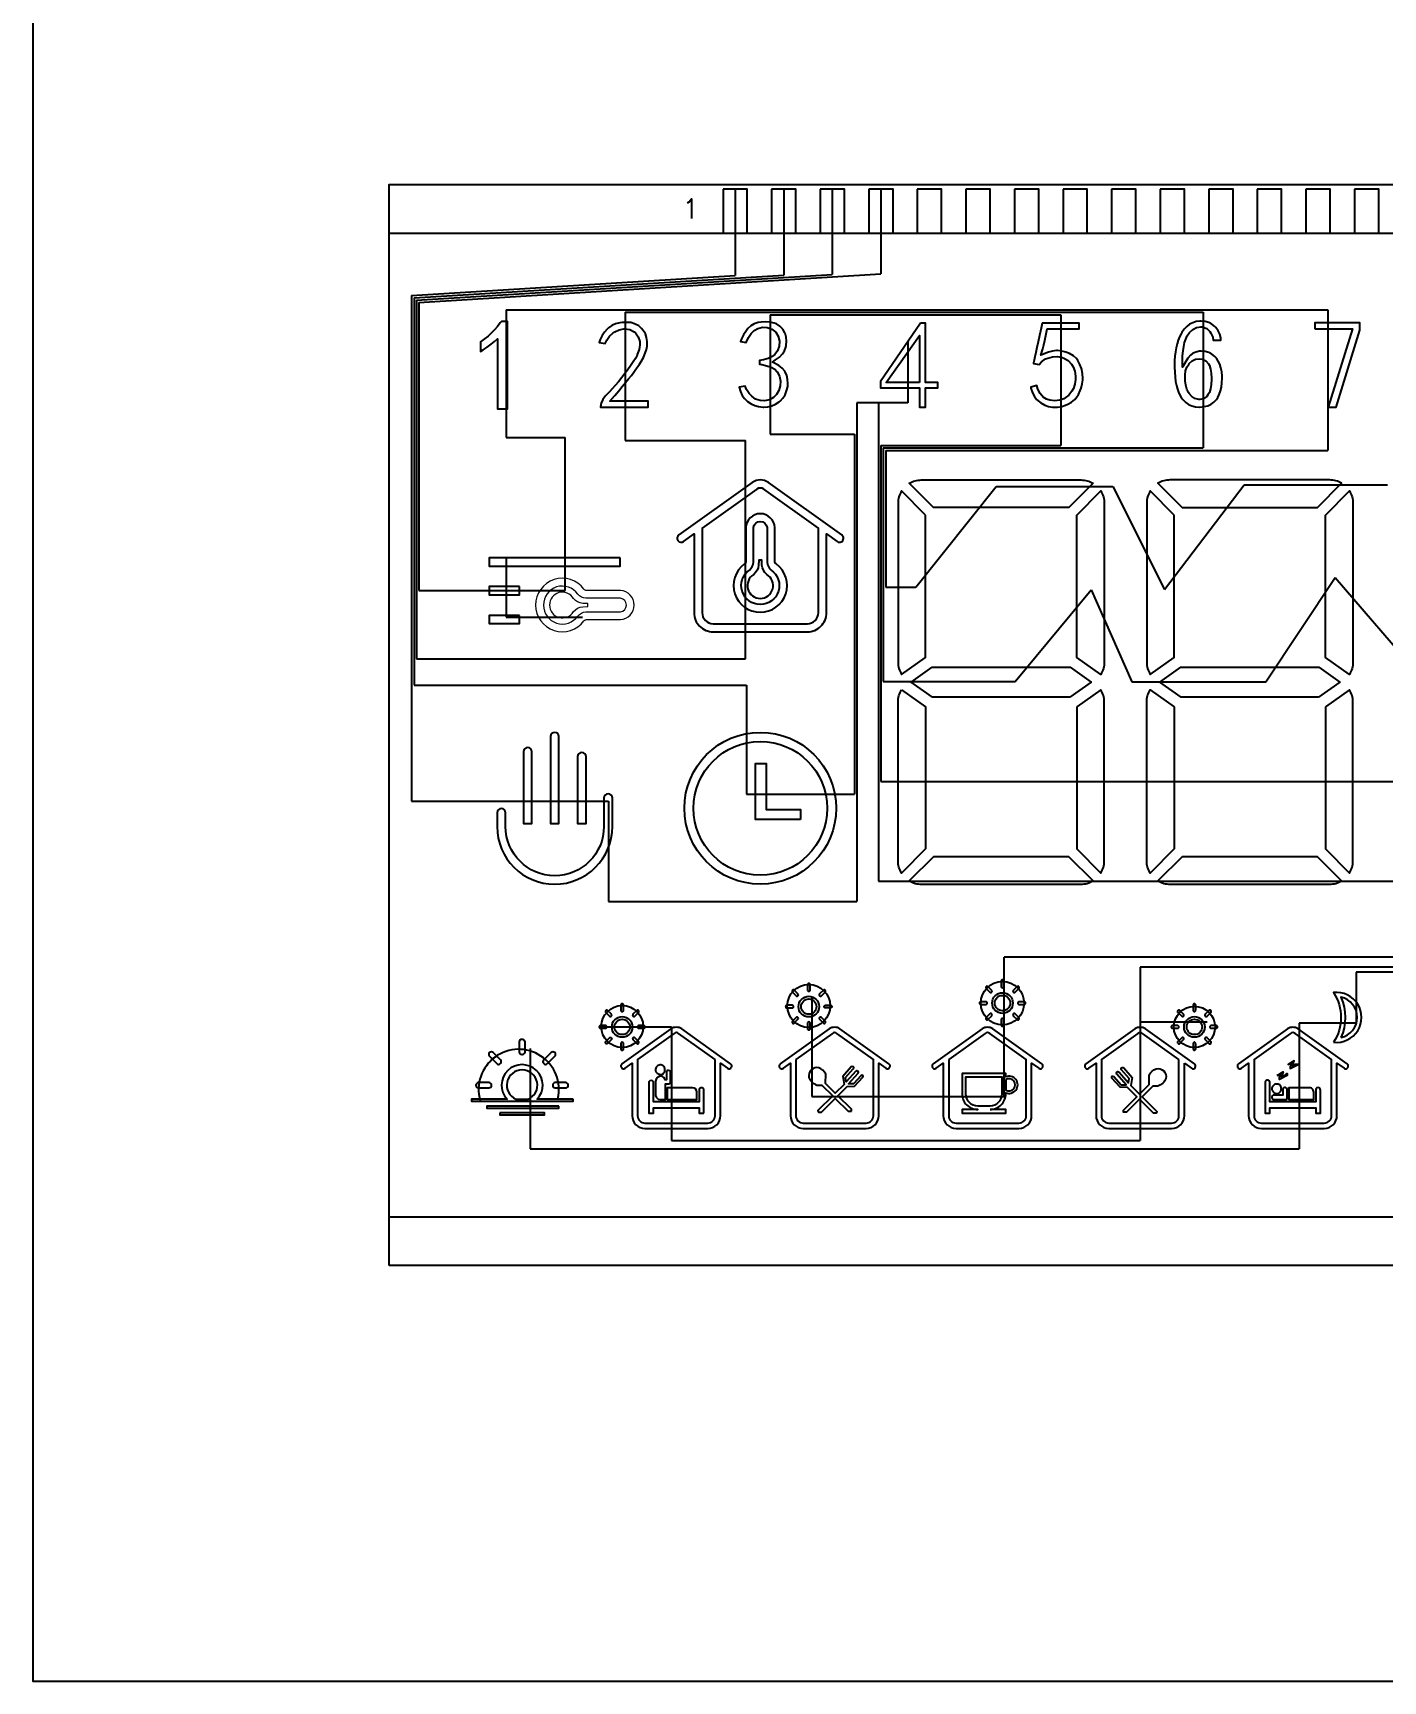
# Model space of a CAD drawing. Header units: millimetres. Extents: x 38 to 574, y 164 to 344.
# Drawn here: x 399.5 to 455.1, y 164.3 to 232.1 of the extents above; entities that cross this region are included whole.
import ezdxf
from ezdxf.enums import TextEntityAlignment as Align

# ---------------------------------------------------------------- set-up
doc = ezdxf.new("R2010")
doc.units = ezdxf.units.MM
doc.header["$LTSCALE"] = 3
doc.layers.get('0').update_dxf_attribs({"linetype": 'CONTINUOUS'})
doc.layers.add('C', color=1, linetype='CONTINUOUS')
doc.layers.add('DWG', color=7, linetype='CONTINUOUS')
doc.styles.add('ROMANS', font='romans.shx')

msp = doc.modelspace()

# ---------------------------------------------------------------- linework, layer by layer
for p, q in [((414.137, 223.912), (490.637, 223.912)), ((414.137, 183.412), (490.637, 183.412))]:
    msp.add_line(p, q)
for points in [[(574.478, 164.304), (574.478, 285.462), (399.472, 285.462), (399.472, 164.304)], [(414.137, 181.412), (414.137, 225.912), (490.637, 225.912), (490.637, 181.412)], [(427.887, 225.712), (427.887, 223.912), (428.887, 223.912), (428.887, 225.712)], [(429.887, 225.712), (429.887, 223.912), (430.887, 223.912), (430.887, 225.712)], [(431.887, 225.712), (431.887, 223.912), (432.887, 223.912), (432.887, 225.712)], [(433.887, 225.712), (433.887, 223.912), (434.887, 223.912), (434.887, 225.712)], [(435.887, 225.712), (435.887, 223.912), (436.887, 223.912), (436.887, 225.712)], [(437.887, 225.712), (437.887, 223.912), (438.887, 223.912), (438.887, 225.712)], [(439.887, 225.712), (439.887, 223.912), (440.887, 223.912), (440.887, 225.712)], [(441.887, 225.712), (441.887, 223.912), (442.887, 223.912), (442.887, 225.712)], [(443.887, 225.712), (443.887, 223.912), (444.887, 223.912), (444.887, 225.712)], [(445.887, 225.712), (445.887, 223.912), (446.887, 223.912), (446.887, 225.712)], [(447.887, 225.712), (447.887, 223.912), (448.887, 223.912), (448.887, 225.712)], [(449.887, 225.712), (449.887, 223.912), (450.887, 223.912), (450.887, 225.712)], [(451.887, 225.712), (451.887, 223.912), (452.887, 223.912), (452.887, 225.712)], [(453.887, 225.712), (453.887, 223.912), (454.887, 223.912), (454.887, 225.712)]]:
    msp.add_lwpolyline(points, close=True)
at = {"layer": 'C', "color": 5}
for p, q in [((428.387, 225.712), (428.387, 222.158)), ((415.064, 221.335), (428.387, 222.158)), ((415.064, 221.335), (415.064, 200.519)), ((435.503, 219.453), (435.503, 216.925)), ((433.401, 216.925), (433.401, 196.395)), ((435.503, 216.925), (433.401, 216.925)), ((434.285, 216.925), (434.285, 197.23)), ((415.064, 200.519), (423.17, 200.519)), ((423.17, 200.519), (423.17, 196.395)), ((434.285, 197.23), (469.054, 197.23)), ((423.17, 196.395), (433.401, 196.395)), ((467.752, 194.103), (439.457, 194.103)), ((439.457, 188.368), (439.457, 194.103)), ((431.542, 192.471), (431.542, 188.368)), ((431.542, 188.368), (439.457, 188.368))]:
    msp.add_line(p, q, dxfattribs=at)
at = {"layer": 'C', "color": 1}
for p, q in [((430.387, 225.712), (430.387, 222.181)), ((415.164, 221.241), (430.387, 222.181)), ((415.164, 221.241), (415.164, 205.295)), ((415.164, 205.295), (428.85, 205.295))]:
    msp.add_line(p, q, dxfattribs=at)
at = {"layer": 'C', "color": 4}
for p, q in [((432.387, 225.712), (432.387, 222.205)), ((415.264, 221.147), (432.387, 222.205)), ((415.264, 221.147), (415.264, 206.385)), ((423.858, 220.649), (447.662, 220.649)), ((423.858, 220.649), (423.858, 215.377)), ((447.662, 220.649), (447.662, 215.064)), ((423.858, 215.377), (428.808, 215.377)), ((428.808, 206.385), (428.808, 215.377)), ((434.485, 215.064), (447.662, 215.064)), ((434.485, 215.064), (434.485, 205.444)), ((450.24, 205.437), (453.089, 209.737)), ((453.089, 209.737), (456.772, 205.457)), ((439.915, 205.444), (443.052, 209.225)), ((443.052, 209.225), (444.723, 205.437)), ((415.264, 206.385), (428.808, 206.385)), ((434.485, 205.444), (439.915, 205.444)), ((444.723, 205.437), (450.24, 205.437)), ((467.328, 193.489), (453.961, 193.489)), ((453.961, 193.489), (453.961, 191.379)), ((451.609, 191.379), (451.609, 186.21)), ((453.961, 191.379), (451.609, 191.379)), ((419.947, 190.336), (419.947, 186.21)), ((419.947, 186.21), (451.609, 186.21))]:
    msp.add_line(p, q, dxfattribs=at)
at = {"layer": 'C', "color": 6}
for p, q in [((434.387, 225.712), (434.387, 222.228)), ((415.364, 221.053), (434.387, 222.228)), ((415.364, 221.053), (415.364, 209.195)), ((418.96, 220.749), (452.788, 220.749)), ((418.96, 220.749), (418.96, 215.491)), ((452.788, 220.749), (452.788, 214.964)), ((418.96, 215.491), (421.391, 215.491)), ((421.391, 209.195), (421.391, 215.491)), ((434.585, 214.964), (452.788, 214.964)), ((434.585, 214.964), (434.585, 209.333)), ((435.826, 209.333), (439.134, 213.483)), ((439.134, 213.483), (443.94, 213.483)), ((443.94, 213.483), (446.062, 209.243)), ((446.062, 209.243), (449.35, 213.539)), ((449.35, 213.539), (455.241, 213.539)), ((418.958, 210.517), (418.958, 208.104)), ((415.364, 209.195), (421.391, 209.195)), ((434.585, 209.333), (435.826, 209.333)), ((418.958, 208.104), (422.101, 208.104))]:
    msp.add_line(p, q, dxfattribs=at)
at = {"layer": 'C'}
for p, q in [((429.83, 220.549), (441.797, 220.549)), ((429.83, 220.549), (429.83, 215.629)), ((441.797, 220.549), (441.797, 215.164)), ((429.83, 215.629), (433.301, 215.629)), ((433.301, 215.629), (433.301, 200.814)), ((434.385, 215.164), (434.385, 201.335)), ((434.385, 215.164), (441.797, 215.164)), ((428.85, 205.295), (428.85, 200.814)), ((434.385, 201.335), (468.397, 201.335)), ((428.85, 200.814), (433.301, 200.814)), ((467.528, 193.689), (445.068, 193.689)), ((445.068, 193.689), (445.068, 186.559)), ((445.068, 191.443), (447.825, 191.443)), ((422.78, 191.231), (425.758, 191.231)), ((425.758, 191.231), (425.758, 186.559)), ((425.758, 186.559), (445.068, 186.559))]:
    msp.add_line(p, q, dxfattribs=at)
at = {"layer": 'C', "color": 5}
for centre, radius in [((431.418, 192.093), 0.884), ((439.391, 192.208), 0.892)]:
    msp.add_circle(centre, radius, dxfattribs=at)
at = {"layer": 'C'}
for centre, radius in [((423.736, 191.247), 0.864), ((447.298, 191.233), 0.847)]:
    msp.add_circle(centre, radius, dxfattribs=at)
at = {"layer": 'C', "color": 4}
msp.add_arc((419.474, 188.657), 1.652, 346.69415, 195.84175, dxfattribs=at)
at = {"layer": 'DWG'}
for points in [[(418.716, 220.209), (418.604, 220.065), (418.482, 219.928), (418.351, 219.796), (418.213, 219.67), (418.064, 219.55), (417.906, 219.437), (417.906, 219.04), (418.016, 219.108), (418.18, 219.218), (418.333, 219.332), (418.47, 219.445), (418.595, 219.562), (418.595, 216.678), (419.012, 216.678), (419.012, 220.273), (418.761, 220.273)], [(424.09, 220.225), (423.926, 220.234), (423.735, 220.224), (423.631, 220.213), (423.459, 220.171), (423.306, 220.104), (423.166, 220.009), (423.109, 219.955), (423.006, 219.837), (422.912, 219.693), (422.826, 219.523), (422.781, 219.407), (423.04, 219.366), (423.1, 219.498), (423.213, 219.659), (423.351, 219.784), (423.432, 219.839), (423.61, 219.924), (423.802, 219.964), (423.847, 219.969), (424.047, 219.942), (424.23, 219.849), (424.278, 219.8), (424.397, 219.641), (424.466, 219.449), (424.466, 219.307), (424.432, 219.117), (424.357, 218.911), (424.345, 218.88), (424.278, 218.751), (424.191, 218.605), (424.082, 218.445), (423.954, 218.269), (423.804, 218.077), (423.716, 217.963), (423.576, 217.789), (423.445, 217.634), (423.324, 217.495), (423.212, 217.376), (423.109, 217.278), (423.036, 217.202), (422.931, 217.06), (422.867, 216.913), (422.837, 216.755), (422.837, 216.748), (424.808, 216.748), (424.808, 216.985), (423.221, 216.985), (423.433, 217.228), (423.592, 217.414), (423.739, 217.59), (423.875, 217.755), (423.998, 217.909), (424.111, 218.052), (424.212, 218.183), (424.301, 218.304), (424.378, 218.414), (424.443, 218.513), (424.51, 218.616), (424.609, 218.794), (424.686, 218.959), (424.737, 219.114), (424.766, 219.256), (424.766, 219.44), (424.74, 219.612), (424.689, 219.763), (424.643, 219.838), (424.536, 219.982), (424.416, 220.091), (424.415, 220.092), (424.245, 220.173)], [(430.345, 219.953), (430.228, 220.074), (430.085, 220.168), (429.988, 220.205), (429.823, 220.241), (429.646, 220.256), (429.455, 220.246), (429.336, 220.226), (429.17, 220.171), (429.033, 220.089), (428.914, 219.975), (428.82, 219.861), (428.726, 219.715), (428.642, 219.552), (428.603, 219.45), (428.839, 219.411), (428.931, 219.614), (429.042, 219.779), (429.171, 219.905), (429.319, 219.983), (429.509, 220.031), (429.706, 220.026), (429.9, 219.959), (430.059, 219.832), (430.163, 219.665), (430.206, 219.465), (430.197, 219.251), (430.135, 219.064), (430.019, 218.908), (429.911, 218.827), (429.747, 218.747), (429.554, 218.691), (429.392, 218.667), (429.392, 218.515), (429.49, 218.497), (429.695, 218.448), (429.868, 218.384), (430.013, 218.301), (430.114, 218.192), (430.206, 218.018), (430.249, 217.814), (430.243, 217.623), (430.189, 217.433), (430.087, 217.265), (429.967, 217.134), (429.794, 217.038), (429.597, 217.007), (429.413, 217.014), (429.224, 217.076), (429.068, 217.192), (428.959, 217.306), (428.852, 217.471), (428.799, 217.605), (428.55, 217.563), (428.55, 217.562), (428.605, 217.381), (428.678, 217.225), (428.772, 217.093), (428.889, 216.983), (428.896, 216.977), (429.039, 216.876), (429.19, 216.807), (429.354, 216.764), (429.537, 216.749), (429.561, 216.748), (429.735, 216.758), (429.897, 216.797), (430.052, 216.866), (430.2, 216.966), (430.233, 216.993), (430.351, 217.118), (430.442, 217.256), (430.507, 217.413), (430.549, 217.588), (430.556, 217.709), (430.548, 217.893), (430.512, 218.053), (430.452, 218.192), (430.432, 218.22), (430.318, 218.349), (430.183, 218.454), (429.919, 218.595), (430.054, 218.685), (430.21, 218.806), (430.329, 218.933), (430.414, 219.065), (430.466, 219.207), (430.483, 219.282), (430.5, 219.46), (430.489, 219.629), (430.447, 219.79), (430.438, 219.809)], [(436.022, 220.204), (434.364, 217.806), (434.364, 217.542), (435.973, 217.542), (435.973, 216.748), (436.23, 216.748), (436.23, 217.542), (436.731, 217.542), (436.731, 217.759), (436.23, 217.759), (436.23, 220.204)], [(441.031, 220.203), (440.987, 219.998), (440.922, 219.699), (440.865, 219.431), (440.814, 219.194), (440.77, 218.991), (440.731, 218.819), (440.7, 218.682), (440.675, 218.574), (440.664, 218.534), (440.905, 218.506), (441.003, 218.615), (441.166, 218.726), (441.352, 218.792), (441.46, 218.814), (441.661, 218.825), (441.847, 218.792), (441.925, 218.764), (442.094, 218.665), (442.241, 218.516), (442.301, 218.41), (442.368, 218.227), (442.4, 218.019), (442.395, 217.883), (442.367, 217.689), (442.312, 217.507), (442.252, 217.396), (442.129, 217.241), (441.973, 217.121), (441.921, 217.092), (441.751, 217.029), (441.554, 217.007), (441.337, 217.027), (441.211, 217.066), (441.069, 217.158), (440.95, 217.299), (440.854, 217.48), (440.804, 217.637), (440.556, 217.568), (440.567, 217.523), (440.629, 217.339), (440.707, 217.187), (440.801, 217.062), (440.913, 216.962), (440.976, 216.916), (441.133, 216.829), (441.293, 216.774), (441.459, 216.747), (441.47, 216.747), (441.662, 216.749), (441.832, 216.774), (441.993, 216.827), (442.082, 216.864), (442.233, 216.95), (442.367, 217.064), (442.43, 217.126), (442.525, 217.263), (442.599, 217.434), (442.63, 217.523), (442.674, 217.7), (442.7, 217.874), (442.698, 217.934), (442.687, 218.118), (442.659, 218.292), (442.646, 218.332), (442.58, 218.499), (442.502, 218.668), (442.439, 218.746), (442.315, 218.858), (442.155, 218.954), (442.009, 219.007), (441.835, 219.051), (441.659, 219.073), (441.624, 219.073), (441.46, 219.052), (441.289, 219.007), (440.971, 218.879), (441.05, 219.148), (441.092, 219.308), (441.134, 219.488), (441.176, 219.688), (441.231, 219.964), (442.554, 219.964), (442.554, 220.203)], [(447.387, 220.022), (447.558, 220.046), (447.622, 220.044), (447.802, 219.985), (447.931, 219.853), (447.977, 219.786), (448.049, 219.618), (448.064, 219.5), (448.39, 219.5), (448.382, 219.599), (448.34, 219.747), (448.274, 219.886), (448.181, 220.018), (448.138, 220.064), (448.018, 220.162), (447.888, 220.23), (447.744, 220.272), (447.581, 220.286), (447.523, 220.284), (447.366, 220.263), (447.225, 220.221), (447.096, 220.155), (446.98, 220.066), (446.876, 219.954), (446.781, 219.814), (446.752, 219.763), (446.687, 219.633), (446.631, 219.496), (446.584, 219.349), (446.546, 219.192), (446.516, 219.023), (446.494, 218.848), (446.481, 218.661), (446.477, 218.463), (446.477, 218.392), (446.484, 218.18), (446.499, 217.984), (446.523, 217.804), (446.554, 217.639), (446.594, 217.49), (446.641, 217.357), (446.696, 217.241), (446.758, 217.139), (446.826, 217.052), (446.937, 216.941), (447.059, 216.857), (447.193, 216.797), (447.339, 216.76), (447.5, 216.747), (447.526, 216.748), (447.702, 216.764), (447.854, 216.803), (447.987, 216.865), (448.102, 216.949), (448.201, 217.058), (448.256, 217.14), (448.321, 217.269), (448.372, 217.413), (448.408, 217.572), (448.43, 217.748), (448.437, 217.94), (448.436, 218.015), (448.421, 218.198), (448.39, 218.362), (448.342, 218.509), (448.28, 218.642), (448.201, 218.758), (448.137, 218.829), (448.02, 218.924), (447.89, 218.991), (447.744, 219.032), (447.581, 219.046), (447.508, 219.043), (447.353, 219.012), (447.221, 218.951), (447.13, 218.878), (447.029, 218.76), (446.8, 218.389), (446.8, 218.641), (446.812, 218.858), (446.831, 219.056), (446.859, 219.235), (446.895, 219.4), (446.942, 219.545), (446.996, 219.674), (447.097, 219.822), (447.232, 219.946)], [(452.249, 219.969), (453.81, 219.969), (452.799, 216.748), (453.138, 216.748), (454.108, 219.91), (454.108, 220.21), (452.249, 220.21)], [(435.973, 217.759), (434.599, 217.759), (435.973, 219.697)], [(447.963, 218.311), (447.993, 218.137), (448.003, 217.94), (448.003, 217.883), (447.99, 217.671), (447.962, 217.494), (447.917, 217.352), (447.856, 217.246), (447.806, 217.188), (447.671, 217.089), (447.521, 217.056), (447.476, 217.058), (447.316, 217.093), (447.184, 217.177), (447.08, 217.309), (447.052, 217.353), (446.991, 217.488), (446.946, 217.644), (446.919, 217.822), (446.911, 218.023), (446.912, 218.06), (446.934, 218.232), (446.991, 218.388), (447.08, 218.528), (447.086, 218.537), (447.2, 218.648), (447.344, 218.715), (447.521, 218.737), (447.626, 218.725), (447.767, 218.657), (447.877, 218.528), (447.914, 218.456)], [(423.652, 210.534), (418.263, 210.534), (418.263, 210.202), (423.652, 210.202)], [(419.506, 209.354), (418.263, 209.354), (418.263, 209.021), (419.506, 209.021)], [(419.506, 208.173), (418.263, 208.173), (418.263, 207.841), (419.506, 207.841)], [(442.173, 204.81), (436.506, 204.81), (435.63, 205.426), (436.498, 206.036), (442.181, 206.036), (443.049, 205.426)], [(452.412, 204.81), (446.745, 204.81), (445.869, 205.426), (446.737, 206.036), (452.42, 206.036), (453.288, 205.426)], [(431.07, 199.763), (429.224, 199.763), (429.224, 202.076), (429.661, 202.076), (429.661, 200.177), (431.07, 200.177)], [(450.709, 189.228), (450.953, 189.385), (450.882, 189.17), (450.986, 189.222), (451.114, 189.307), (451.114, 189.229), (450.795, 189.07), (450.795, 189.15), (450.853, 189.27)], [(451.45, 189.677), (451.327, 189.616), (451.409, 189.831), (451.157, 189.679), (451.323, 189.75), (451.242, 189.595), (451.242, 189.518), (451.563, 189.677)], [(421.119, 187.964), (418.166, 187.964), (418.166, 187.888), (421.119, 187.888)], [(418.698, 187.69), (418.698, 187.614), (420.534, 187.614), (420.534, 187.69)]]:
    msp.add_lwpolyline(points, close=True, dxfattribs=at)
for points in [[(429.09, 213.64), (426.065, 211.483, 1), (426.259, 211.212), (426.694, 211.523), (426.694, 208.281, 0.414214), (427.48, 207.496), (431.363, 207.496, 0.414214), (432.149, 208.281), (432.149, 211.523), (432.584, 211.212, 1), (432.778, 211.483), (429.753, 213.64, 0.320007)], [(443.121, 213.61), (442.131, 212.614), (436.548, 212.614), (435.558, 213.61, -0.136063), (436.05, 213.746), (442.629, 213.746, -0.136063)], [(452.868, 213.746), (446.289, 213.746, 0.136063), (445.797, 213.61), (446.787, 212.614), (452.371, 212.614), (453.36, 213.61, 0.136063)], [(429.283, 213.369), (427.027, 211.76), (427.027, 208.281, 0.414214), (427.48, 207.829), (431.363, 207.829, 0.414214), (431.816, 208.281), (431.816, 211.76), (429.56, 213.369, 0.320007)], [(436.227, 212.297), (435.237, 213.292, 0.139094), (435.095, 212.791), (435.095, 206.244, 0.139094), (435.237, 205.743), (436.227, 206.439)], [(442.452, 212.297), (443.442, 213.292, -0.139094), (443.584, 212.791), (443.584, 206.244, -0.139094), (443.442, 205.743), (442.452, 206.439)], [(446.466, 212.297), (445.476, 213.292, 0.139094), (445.334, 212.791), (445.334, 206.244, 0.139094), (445.476, 205.743), (446.466, 206.439)], [(452.691, 212.297), (453.681, 213.292, -0.139094), (453.823, 212.791), (453.823, 206.244, -0.139094), (453.681, 205.743), (452.691, 206.439)], [(430.019, 211.79, 0.948577), (428.824, 211.79), (428.824, 210.393, -0.214015), (428.769, 210.288, 3.04756), (430.074, 210.288, -0.214015), (430.019, 210.393)], [(429.698, 210.363, 0.202499), (429.873, 210.038, -3.143835), (428.97, 210.038, 0.202499), (429.145, 210.363), (429.145, 211.79, -0.888352), (429.698, 211.79)], [(429.354, 210.243, -0.204472), (429.15, 209.856, 3.624789), (429.693, 209.856, -0.204472), (429.489, 210.243), (429.487, 210.45), (429.356, 210.45)], [(435.237, 205.109), (436.227, 204.413), (436.227, 198.556), (435.237, 197.56, -0.139094), (435.095, 198.061), (435.095, 204.608, -0.139094)], [(442.452, 204.413), (442.452, 198.556), (443.442, 197.56, 0.139094), (443.584, 198.061), (443.584, 204.608, 0.139094), (443.442, 205.109)], [(446.466, 204.413), (446.466, 198.556), (445.476, 197.56, -0.139094), (445.334, 198.061), (445.334, 204.608, -0.139094), (445.476, 205.109)], [(452.691, 204.413), (452.691, 198.556), (453.681, 197.56, 0.139094), (453.823, 198.061), (453.823, 204.608, 0.139094), (453.681, 205.109)], [(420.783, 203.182), (420.783, 199.602), (421.132, 199.602), (421.132, 203.182, 1)], [(419.67, 202.56), (419.67, 199.602), (420.019, 199.602), (420.019, 202.56, 1)], [(421.895, 202.355), (421.895, 199.602), (422.245, 199.602), (422.245, 202.355, 1)], [(418.584, 200.044), (418.584, 199.479, 1), (423.33, 199.479), (423.33, 200.646, 1), (422.981, 200.646), (422.981, 199.479, -1), (418.934, 199.479), (418.934, 200.044, 1)], [(442.131, 198.238), (436.548, 198.238), (435.558, 197.243, 0.136063), (436.05, 197.106), (442.629, 197.106, 0.136063), (443.121, 197.243)], [(452.371, 198.238), (446.787, 198.238), (445.797, 197.243, 0.136063), (446.289, 197.106), (452.868, 197.106, 0.136063), (453.36, 197.243)], [(430.742, 192.664), (430.896, 192.51, 0.414214), (430.969, 192.51), (430.973, 192.514, 0.414214), (430.973, 192.587), (430.819, 192.741, 0.414214), (430.746, 192.741), (430.742, 192.737, 0.414214)], [(431.415, 193.019, 0.414214), (431.363, 192.967), (431.363, 192.748, 0.414214), (431.415, 192.697), (431.421, 192.697, 0.414214), (431.472, 192.748), (431.472, 192.967, 0.414214), (431.421, 193.019)], [(432.017, 192.741), (431.862, 192.587, 0.414214), (431.862, 192.514), (431.867, 192.51, 0.414214), (431.94, 192.51), (432.094, 192.664, 0.414214), (432.094, 192.737), (432.09, 192.741, 0.414214)], [(438.717, 192.812), (438.872, 192.658, 0.414214), (438.945, 192.658), (438.949, 192.662, 0.414214), (438.949, 192.735), (438.795, 192.889, 0.414214), (438.721, 192.889), (438.717, 192.885, 0.414214)], [(439.339, 193.115), (439.339, 192.896, 0.414214), (439.391, 192.845), (439.397, 192.845, 0.414214), (439.448, 192.896), (439.448, 193.115, 0.414214), (439.397, 193.167), (439.391, 193.167, 0.414214)], [(439.993, 192.889), (439.838, 192.735, 0.414214), (439.838, 192.662), (439.842, 192.658, 0.414214), (439.915, 192.658), (440.07, 192.812, 0.414214), (440.07, 192.885), (440.066, 192.889, 0.414214)], [(423.679, 192.13), (423.679, 191.911, 0.414214), (423.73, 191.86), (423.736, 191.86, 0.414214), (423.788, 191.911), (423.788, 192.13, 0.414214), (423.736, 192.182), (423.73, 192.182, 0.414214)], [(430.516, 192.011), (430.735, 192.011, 0.414214), (430.786, 192.062), (430.786, 192.068, 0.414214), (430.735, 192.12), (430.516, 192.12, 0.414214), (430.464, 192.068), (430.464, 192.062, 0.414214)], [(432.32, 192.011), (432.101, 192.011, -0.414214), (432.049, 192.062), (432.049, 192.068, -0.414214), (432.101, 192.12), (432.32, 192.12, -0.414214), (432.372, 192.068), (432.372, 192.062, -0.414214)], [(438.492, 192.158), (438.711, 192.158, 0.414214), (438.762, 192.21), (438.762, 192.216, 0.414214), (438.711, 192.268), (438.492, 192.268, 0.414214), (438.44, 192.216), (438.44, 192.21, 0.414214)], [(440.296, 192.268), (440.077, 192.268, 0.414214), (440.025, 192.216), (440.025, 192.21, 0.414214), (440.077, 192.158), (440.296, 192.158, 0.414214), (440.347, 192.21), (440.347, 192.216, 0.414214)], [(447.24, 192.13), (447.24, 191.911, 0.414214), (447.292, 191.86), (447.298, 191.86, 0.414214), (447.349, 191.911), (447.349, 192.13, 0.414214), (447.298, 192.182), (447.292, 192.182, 0.414214)], [(453.028, 190.599, 1.124329), (453.028, 192.645, -0.295495)], [(453.332, 190.789, 0.803235), (453.332, 192.454, -0.211105)], [(423.057, 191.827), (423.211, 191.673, 0.414214), (423.285, 191.673), (423.289, 191.677, 0.414214), (423.289, 191.75), (423.134, 191.905, 0.414214), (423.061, 191.905), (423.057, 191.901, 0.414214)], [(424.332, 191.905), (424.178, 191.75, 0.414214), (424.178, 191.677), (424.182, 191.673, 0.414214), (424.255, 191.673), (424.409, 191.827, 0.414214), (424.409, 191.901), (424.405, 191.905, 0.414214)], [(430.819, 191.389), (430.973, 191.544, 0.414214), (430.973, 191.617), (430.969, 191.621, 0.414214), (430.896, 191.621), (430.742, 191.466, 0.414214), (430.742, 191.393), (430.746, 191.389, 0.414214)], [(431.472, 191.163), (431.472, 191.382, 0.414214), (431.421, 191.434), (431.415, 191.434, 0.414214), (431.363, 191.382), (431.363, 191.163, 0.414214), (431.415, 191.112), (431.421, 191.112, 0.414214)], [(432.094, 191.466), (431.94, 191.621, 0.414214), (431.867, 191.621), (431.862, 191.617, 0.414214), (431.862, 191.544), (432.017, 191.389, 0.414214), (432.09, 191.389), (432.094, 191.393, 0.414214)], [(438.795, 191.537), (438.949, 191.691, 0.414214), (438.949, 191.764), (438.945, 191.768, 0.414214), (438.872, 191.768), (438.717, 191.614, 0.414214), (438.717, 191.541), (438.721, 191.537, 0.414214)], [(439.448, 191.311), (439.448, 191.53, 0.414214), (439.397, 191.581), (439.391, 191.581, 0.414214), (439.339, 191.53), (439.339, 191.311, 0.414214), (439.391, 191.259), (439.397, 191.259, 0.414214)], [(440.07, 191.614), (439.915, 191.768, 0.414214), (439.842, 191.768), (439.838, 191.764, 0.414214), (439.838, 191.691), (439.993, 191.537, 0.414214), (440.066, 191.537), (440.07, 191.541, 0.414214)], [(446.618, 191.827), (446.773, 191.673, 0.414214), (446.846, 191.673), (446.85, 191.677, 0.414214), (446.85, 191.75), (446.696, 191.905, 0.414214), (446.623, 191.905), (446.618, 191.901, 0.414214)], [(447.894, 191.905), (447.739, 191.75, 0.414214), (447.739, 191.677), (447.743, 191.673, 0.414214), (447.816, 191.673), (447.971, 191.827, 0.414214), (447.971, 191.901), (447.967, 191.905, 0.414214)], [(419.722, 190.624), (419.722, 190.195, -0.414214), (419.616, 190.088), (419.611, 190.088, -0.414214), (419.505, 190.195), (419.505, 190.624, -0.414214), (419.611, 190.73), (419.616, 190.73, -0.414214)], [(422.831, 191.174), (423.05, 191.174, 0.414214), (423.102, 191.225), (423.102, 191.231, 0.414214), (423.05, 191.283), (422.831, 191.283, 0.414214), (422.78, 191.231), (422.78, 191.225, 0.414214)], [(423.285, 190.784), (423.289, 190.78, -0.414214), (423.289, 190.707), (423.134, 190.552, -0.414214), (423.061, 190.552), (423.057, 190.556, -0.414214), (423.057, 190.629), (423.211, 190.784, -0.414214)], [(426.185, 191.147, 0.320007), (425.743, 191.147), (423.726, 189.709, 1), (423.855, 189.528), (424.146, 189.736), (424.146, 187.574, 0.414214), (424.669, 187.051), (427.258, 187.051, 0.414214), (427.782, 187.574), (427.782, 189.736), (428.072, 189.528, 1), (428.201, 189.709)], [(424.332, 190.552, 0.414214), (424.405, 190.552), (424.409, 190.556, 0.414214), (424.409, 190.629), (424.255, 190.784, 0.414214), (424.182, 190.784), (424.178, 190.78, 0.414214), (424.178, 190.707)], [(424.635, 191.283), (424.416, 191.283, 0.414214), (424.365, 191.231), (424.365, 191.225, 0.414214), (424.416, 191.174), (424.635, 191.174, 0.414214), (424.687, 191.225), (424.687, 191.231, 0.414214)], [(427.56, 189.894), (426.056, 190.966, 0.320007), (425.872, 190.966), (424.368, 189.894), (424.368, 187.574, 0.414214), (424.669, 187.273), (427.258, 187.273, 0.414214), (427.56, 187.574)], [(430.244, 189.709, 1), (430.373, 189.528), (430.664, 189.736), (430.664, 187.574, 0.414214), (431.187, 187.051), (433.776, 187.051, 0.414214), (434.3, 187.574), (434.3, 189.736), (434.59, 189.528, 1), (434.719, 189.709), (432.703, 191.147, 0.320007), (432.261, 191.147)], [(430.885, 189.894), (430.885, 187.574, 0.414214), (431.187, 187.273), (433.776, 187.273, 0.414214), (434.078, 187.574), (434.078, 189.894), (432.574, 190.966, 0.320007), (432.389, 190.966)], [(436.539, 189.709, 1), (436.668, 189.528), (436.958, 189.736), (436.958, 187.574, 0.414214), (437.482, 187.051), (440.071, 187.051, 0.414214), (440.594, 187.574), (440.594, 189.736), (440.885, 189.528, 1), (441.014, 189.709), (438.997, 191.147, 0.320007), (438.555, 191.147)], [(437.18, 189.894), (437.18, 187.574, 0.414214), (437.482, 187.273), (440.071, 187.273, 0.414214), (440.372, 187.574), (440.372, 189.894), (438.869, 190.966, 0.320007), (438.684, 190.966)], [(446.882, 189.736), (447.173, 189.528, 1), (447.301, 189.709), (445.285, 191.147, 0.320007), (444.843, 191.147), (442.827, 189.709, 1), (442.955, 189.528), (443.246, 189.736), (443.246, 187.574, 0.414214), (443.77, 187.051), (446.359, 187.051, 0.414214), (446.882, 187.574)], [(446.66, 189.894), (445.156, 190.966, 0.320007), (444.972, 190.966), (443.468, 189.894), (443.468, 187.574, 0.414214), (443.77, 187.273), (446.359, 187.273, 0.414214), (446.66, 187.574)], [(446.663, 191.225), (446.663, 191.231, 0.414214), (446.612, 191.283), (446.393, 191.283, 0.414214), (446.341, 191.231), (446.341, 191.225, 0.414214), (446.393, 191.174), (446.612, 191.174, 0.414214)], [(446.846, 190.784, 0.414214), (446.773, 190.784), (446.618, 190.629, 0.414214), (446.618, 190.556), (446.623, 190.552, 0.414214), (446.696, 190.552), (446.85, 190.707, 0.414214), (446.85, 190.78)], [(447.894, 190.552, 0.414214), (447.967, 190.552), (447.971, 190.556, 0.414214), (447.971, 190.629), (447.816, 190.784, 0.414214), (447.743, 190.784), (447.739, 190.78, 0.414214), (447.739, 190.707)], [(448.197, 191.283), (447.978, 191.283, 0.414214), (447.926, 191.231), (447.926, 191.225, 0.414214), (447.978, 191.174), (448.197, 191.174, 0.414214), (448.248, 191.225), (448.248, 191.231, 0.414214)], [(453.166, 187.574), (453.166, 189.736), (453.457, 189.528, 1), (453.586, 189.709), (451.569, 191.147, 0.320007), (451.127, 191.147), (449.111, 189.709, 1), (449.24, 189.528), (449.53, 189.736), (449.53, 187.574, 0.414214), (450.054, 187.051), (452.643, 187.051, 0.414214)], [(452.944, 187.574), (452.944, 189.894), (451.44, 190.966, 0.320007), (451.256, 190.966), (449.752, 189.894), (449.752, 187.574, 0.414214), (450.054, 187.273), (452.643, 187.273, 0.414214)], [(418.722, 189.718), (418.725, 189.721, 0.414214), (418.725, 189.872), (418.422, 190.175, 0.414214), (418.272, 190.175), (418.269, 190.172, 0.414214), (418.269, 190.022), (418.572, 189.718, 0.414214)], [(420.805, 190.175), (420.502, 189.872, 0.414214), (420.502, 189.721), (420.505, 189.718, 0.414214), (420.655, 189.718), (420.959, 190.022, 0.414214), (420.959, 190.172), (420.956, 190.175, 0.414214)], [(423.788, 190.326), (423.788, 190.545, 0.414214), (423.736, 190.597), (423.73, 190.597, 0.414214), (423.679, 190.545), (423.679, 190.326, 0.414214), (423.73, 190.275), (423.736, 190.275, 0.414214)], [(447.349, 190.326), (447.349, 190.545, 0.414214), (447.298, 190.597), (447.292, 190.597, 0.414214), (447.24, 190.545), (447.24, 190.326, 0.414214), (447.292, 190.275), (447.298, 190.275, 0.414214)], [(421.709, 188.254), (420.649, 188.254), (420.234, 188.254, 2.293002), (418.993, 188.254), (417.526, 188.255), (417.526, 188.179), (421.709, 188.179)], [(419.867, 188.254, 4.755778), (419.36, 188.254)], [(425.235, 189.29, 0.179869), (425.377, 189.285, 0.200639), (425.472, 189.374, 0.168253), (425.493, 189.472, 0.249248), (425.422, 189.627, 0.08665), (425.368, 189.656, 0.1917), (425.222, 189.646, 0.191737), (425.134, 189.568, 0.101433), (425.104, 189.488, 0.166511), (425.118, 189.388, 0.169519)], [(425.645, 189.442), (425.619, 189.442, 0.474701), (425.562, 189.383), (425.562, 189.054), (425.501, 189.054, 0.285151), (425.352, 189.2, 0.401974), (425.11, 188.998), (425.11, 188.403, 0.355494), (425.283, 188.242), (425.512, 188.242), (425.512, 188.881), (425.657, 188.881, 0.284809), (425.726, 188.975), (425.726, 189.376, 0.386109)], [(433.172, 187.761), (433.175, 187.843), (432.617, 188.397), (433.005, 188.782), (433.303, 188.788), (433.643, 189.166, 1), (433.569, 189.233), (433.263, 188.894), (433.056, 188.889), (433.447, 189.323, 1), (433.352, 189.409), (432.961, 188.974), (432.934, 189.148), (433.252, 189.502, 1), (433.162, 189.583), (432.813, 189.195), (432.872, 188.864), (432.509, 188.504), (432.11, 188.9), (432.116, 189.292, 0.169507), (431.828, 189.552, 0.538848), (431.425, 189.143, 0.215452), (431.751, 188.838), (431.959, 188.836), (432.402, 188.397), (431.79, 187.791), (431.815, 187.721), (431.938, 187.724), (432.509, 188.29), (433.039, 187.765)], [(438.883, 187.833, 0.414214), (439.53, 188.48), (439.53, 188.519, 1.486046), (439.53, 189.178), (439.53, 189.312), (437.727, 189.312), (437.727, 188.48, 0.414214), (438.374, 187.833), (437.727, 187.833), (437.727, 187.68), (439.53, 187.68), (439.53, 187.833)], [(445.756, 187.751), (445.731, 187.681), (445.608, 187.684), (445.037, 188.25), (444.507, 187.724), (444.375, 187.721), (444.371, 187.803), (444.93, 188.357), (444.541, 188.742), (444.243, 188.748), (443.903, 189.126, -1), (443.978, 189.193), (444.283, 188.853), (444.491, 188.849), (444.1, 189.283, -1), (444.194, 189.368), (444.585, 188.934), (444.612, 189.108), (444.294, 189.461, -1), (444.384, 189.542), (444.733, 189.154), (444.674, 188.823), (445.037, 188.463), (445.437, 188.86), (445.43, 189.252, -0.169507), (445.719, 189.512, -0.538848), (446.122, 189.103, -0.215452), (445.796, 188.797), (445.587, 188.796), (445.145, 188.357)], [(417.82, 188.722), (418.249, 188.722, 0.414214), (418.355, 188.828), (418.355, 188.832, 0.414214), (418.249, 188.939), (417.82, 188.939, 0.414214), (417.714, 188.832), (417.714, 188.828, 0.414214)], [(421.407, 188.939), (420.978, 188.939, 0.414214), (420.872, 188.832), (420.872, 188.828, 0.414214), (420.978, 188.722), (421.407, 188.722, 0.414214), (421.514, 188.828), (421.514, 188.832, 0.414214)], [(427.097, 187.681), (427.097, 188.646), (427.096, 188.659), (427.092, 188.672), (427.086, 188.684), (427.079, 188.695), (427.069, 188.705), (427.057, 188.713), (427.044, 188.72), (427.03, 188.725), (427.015, 188.728), (427, 188.729), (426.985, 188.728), (426.97, 188.725), (426.956, 188.72), (426.943, 188.713), (426.931, 188.705), (426.921, 188.695), (426.914, 188.684), (426.908, 188.672), (426.904, 188.659), (426.903, 188.646), (426.903, 188.152), (425.023, 188.152), (425.023, 188.974, 0.53719), (424.826, 188.974), (424.827, 187.68), (425.023, 187.681), (425.024, 187.906), (426.904, 187.906), (426.904, 187.681)], [(426.813, 188.55, 0.41095), (426.633, 188.727), (425.583, 188.727), (425.583, 188.243), (426.813, 188.243)], [(437.875, 188.48, 0.414214), (438.374, 187.981), (438.883, 187.981, 0.414214), (439.382, 188.48), (439.382, 189.164), (437.875, 189.164)], [(439.53, 189.064), (439.53, 188.632, 1.797434)], [(452.373, 188.735, 0.348074), (452.291, 188.618), (452.291, 188.151), (450.402, 188.151), (450.402, 188.971, 0.169238), (450.317, 189.043, 0.287306), (450.204, 188.966), (450.205, 187.681), (450.401, 187.681), (450.401, 187.901), (452.296, 187.901), (452.296, 187.681), (452.486, 187.681), (452.486, 188.63, 0.375681)], [(450.584, 188.518, 0.169568), (450.727, 188.484, 0.137911), (450.817, 188.539, 0.074681), (450.86, 188.606, 0.042415), (450.871, 188.648, 0.038524), (450.876, 188.714, 0.095307), (450.853, 188.782, 0.272652), (450.742, 188.87, 0.142867), (450.632, 188.868, 0.158519), (450.51, 188.784, 0.132508), (450.483, 188.717, 0.189627), (450.504, 188.613, 0.1187)], [(450.545, 188.423, 0.305983), (450.489, 188.338), (450.489, 188.312, 0.060253), (450.49, 188.306, 0.444821), (450.555, 188.241), (451.082, 188.241, 0.416092), (451.117, 188.279), (451.117, 188.668, 0.413843), (451.045, 188.731), (451.025, 188.731, 0.167569), (450.95, 188.698, 0.142115), (450.933, 188.66), (450.933, 188.423)], [(452.21, 188.547, 0.434243), (452.006, 188.728), (451.189, 188.728), (451.189, 188.238), (452.21, 188.238)]]:
    msp.add_lwpolyline(points, format="xyb", close=True, dxfattribs=at)
at = {"layer": 'DWG', "lineweight": 0}
for points in [[(422.159, 207.945, -0.214015), (422.264, 208), (423.661, 208, 0.948577), (423.661, 209.195), (422.264, 209.195, -0.214015), (422.159, 209.25, 3.04756)], [(421.91, 209.048, 3.143835), (421.91, 208.146, -0.202499), (422.234, 208.32), (423.661, 208.32, 0.888352), (423.661, 208.874), (422.234, 208.874, -0.202499)], [(422.114, 208.53), (422.321, 208.531), (422.321, 208.663), (422.114, 208.665, -0.204472), (421.727, 208.869, 3.624789), (421.727, 208.325, -0.204472)]]:
    msp.add_lwpolyline(points, format="xyb", close=True, dxfattribs=at)
at = {"layer": 'DWG'}
for centre, radius in [((429.422, 200.231), 3.125), ((429.422, 200.231), 2.752), ((431.418, 192.065), 0.425), ((431.418, 192.065), 0.316), ((439.394, 192.213), 0.425), ((439.394, 192.213), 0.316), ((423.733, 191.228), 0.425), ((423.733, 191.228), 0.316), ((447.295, 191.228), 0.425), ((447.295, 191.228), 0.316)]:
    msp.add_circle(centre, radius, dxfattribs=at)

# ---------------------------------------------------------------- texts
at = {"style": 'ROMANS'}
msp.add_text('1', height=0.804, dxfattribs=at).set_placement((426.555, 224.912), align=Align.MIDDLE)

doc.saveas('drawing.dxf')
